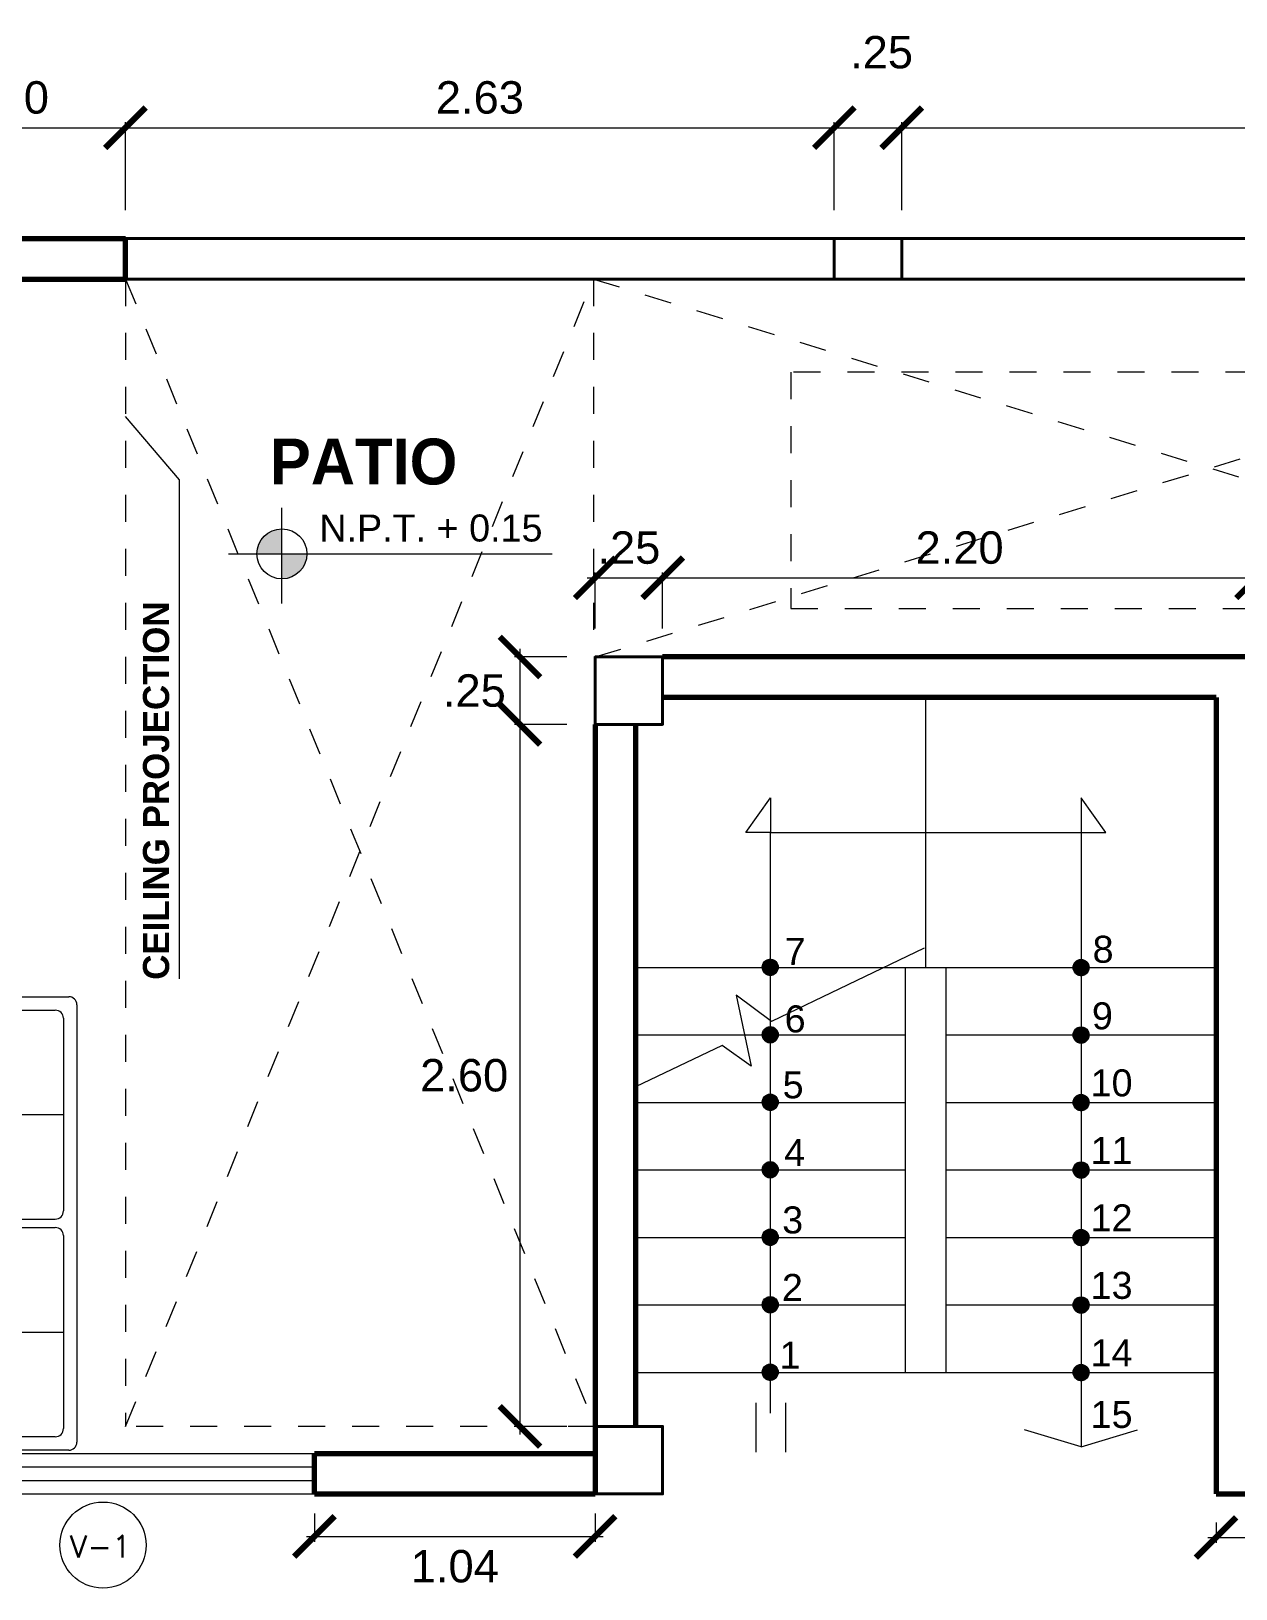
# Model space of a CAD drawing. Header units: millimetres. Extents: x 565 to 912, y 163 to 192.
# Drawn here: x 595.91 to 600.37, y 182.83 to 188.6 of the extents above; entities that cross this region are included whole.
import ezdxf

# ---------------------------------------------------------------- set-up
doc = ezdxf.new("R2010")
doc.units = ezdxf.units.MM
doc.header["$LTSCALE"] = 0.0125
doc.linetypes.add('DASHED2', pattern=[9.525, 6.35, -3.175])
for name, color, linetype, lineweight in [('COLUMNAS', 162, 'Continuous', 40), ('COTAS', 9, 'Continuous', 9), ('EQUIPO', 2, 'Continuous', 15), ('MARCO', 1, 'Continuous', 13), ('MURO ALTO', 40, 'Continuous', 70), ('MUROS', 240, 'Continuous', 40), ('proy', 254, 'Continuous', 0), ('PROYECCCIONES', 9, 'DASHED2', 9), ('TEXTO', 6, 'Continuous', 15)]:
    doc.layers.add(name, color=color, linetype=linetype, lineweight=lineweight)
doc.styles.add('ARIAL', font='arial.ttf')
doc.styles.add('op', font='romab___.ttf')
doc.styles.add('ROMANS135', font='romans.shx', dxfattribs={"width": 1.35})
doc.dimstyles.new('ISO-25', dxfattribs={"dimtxt": 0.12, "dimasz": 0.15, "dimexe": 0.02, "dimexo": 0.1055, "dimgap": 0.05, "dimtad": 2, "dimtih": 1, "dimtoh": 1, "dimzin": 4, "dimdsep": 46, "dimtxsty": 'ARIAL', "dimblk": 'ARCHTICK', "dimcen": 2.5, "dimdle": 0.03, "dimclrd": 1, "dimclre": 2, "dimclrt": 256, "dimadec": 0, "dimazin": 0, "dimtfac": 1, "dimtmove": 0, "dimatfit": 0, "dimldrblk": 'ARCHTICK', "dimfxl": 0, "dimlwd": 13, "dimlwe": 9, "dimarcsym": 0})

# ---------------------------------------------------------------- blocks, each defined once
blk = doc.blocks.new('Cofrega1')
for p, q in [((-0.84, -0.03), (-0.84, 0)), ((-0.84, 0), (0.84, 0)), ((0.84, 0), (0.84, -0.03)), ((-0.84, -0.03), (0.84, -0.03)), ((-0.84, -0.59), (-0.84, -0.03)), ((-0.1228, -0.0476), (-0.1797, -0.0542)), ((-0.1797, -0.0542), (-0.1797, -0.0618)), ((-0.1228, -0.0476), (-0.1228, -0.0685)), ((0.1729, -0.0476), (0.1161, -0.0542)), ((0.1161, -0.0542), (0.1161, -0.0618)), ((0.1729, -0.0476), (0.1729, -0.0685)), ((0.327, -0.0476), (0.2702, -0.0542)), ((0.2702, -0.0542), (0.2702, -0.0618)), ((0.327, -0.0476), (0.327, -0.0685)), ((0.84, -0.03), (0.84, -0.59)), ((-0.76, -0.09), (-0.4025, -0.09)), ((-0.4025, -0.09), (-0.045, -0.09)), ((-0.4025, -0.09), (-0.4025, -0.57)), ((-0.1228, -0.0685), (-0.1797, -0.0618)), ((0.0067, -0.0851), (0.1618, -0.1833)), ((0.0197, -0.0697), (0.1725, -0.1665)), ((0.0518, -0.09), (0.4032, -0.09)), ((0.1729, -0.0685), (0.1161, -0.0618)), ((0.327, -0.0685), (0.2702, -0.0618)), ((0.4032, -0.09), (0.76, -0.09)), ((0.4032, -0.09), (0.4032, -0.57)), ((-0.79, -0.54), (-0.79, -0.12)), ((-0.015, -0.12), (-0.015, -0.54)), ((0.0163, -0.12), (0.0163, -0.54)), ((0.1618, -0.1833), (0.1725, -0.1665)), ((0.79, -0.12), (0.79, -0.54)), ((-0.045, -0.57), (-0.76, -0.57)), ((0.76, -0.57), (0.0463, -0.57)), ((0.81, -0.62), (-0.81, -0.62))]:
    blk.add_line(p, q)
for centre in [(-0.0011, -0.0653), (-0.2237, -0.2098), (0.2251, -0.2098)]:
    blk.add_circle(centre, 0.0212)
for centre, start, end in [((-0.76, -0.12), 90, 180), ((-0.045, -0.12), 0, 90), ((0.0463, -0.12), 131.60861, 180), ((0.76, -0.12), 0, 90), ((-0.76, -0.54), 180, 270), ((-0.045, -0.54), 270, 0), ((0.0463, -0.54), 180, 270), ((0.76, -0.54), 270, 360), ((-0.81, -0.59), 180, 270), ((0.81, -0.59), 270, 0)]:
    blk.add_arc(centre, 0.03, start, end)
blk = doc.blocks.new('_ARCHTICK')
at = {"color": 0, "linetype": 'ByBlock', "const_width": 0.15}
blk.add_lwpolyline([(-0.5, -0.5), (0.5, 0.5)], dxfattribs=at)
blk = doc.blocks.new('*D33')
at = {"layer": 'COTAS', "color": 1, "lineweight": 13, "transparency": 16777216}
blk.add_line((595.4263, 188.2378), (596.2863, 188.2378), dxfattribs=at)
at = {"layer": 'COTAS', "color": 2, "lineweight": 9, "transparency": 16777216}
for p, q in [((595.4563, 187.9328), (595.4563, 188.2578)), ((596.2563, 187.9328), (596.2563, 188.2578))]:
    blk.add_line(p, q, dxfattribs=at)
at = {"layer": 'Defpoints', "color": 0, "transparency": 16777216}
for p in [(596.2563, 188.2378), (595.4563, 187.8273), (596.2563, 187.8273)]:
    blk.add_point(p, dxfattribs=at)
at = {"layer": 'COTAS', "color": 1, "lineweight": 13, "transparency": 16777216, "xscale": 0.15, "yscale": 0.15, "zscale": 0.15, "rotation": 180}
blk.add_blockref('_ARCHTICK', (595.4563, 188.2378), dxfattribs=at)
at = {"layer": 'COTAS', "color": 1, "lineweight": 13, "transparency": 16777216, "xscale": 0.15, "yscale": 0.15, "zscale": 0.15}
blk.add_blockref('_ARCHTICK', (596.2563, 188.2378), dxfattribs=at)
at = {"layer": 'COTAS', "transparency": 16777216, "insert": (595.8563, 188.3491), "char_height": 0.12, "attachment_point": 5, "style": 'ARIAL'}
blk.add_mtext('.80', dxfattribs=at)
blk = doc.blocks.new('*D34')
at = {"layer": 'COTAS', "color": 1, "lineweight": 13, "transparency": 16777216}
blk.add_line((596.2263, 188.2378), (598.9122, 188.2378), dxfattribs=at)
at = {"layer": 'COTAS', "color": 2, "lineweight": 9, "transparency": 16777216}
for p, q in [((596.2563, 187.9328), (596.2563, 188.2578)), ((598.8822, 187.9328), (598.8822, 188.2578))]:
    blk.add_line(p, q, dxfattribs=at)
at = {"layer": 'Defpoints', "color": 0, "transparency": 16777216}
for p in [(598.8822, 188.2378), (596.2563, 187.8273), (598.8822, 187.8273)]:
    blk.add_point(p, dxfattribs=at)
at = {"layer": 'COTAS', "color": 1, "lineweight": 13, "transparency": 16777216, "xscale": 0.15, "yscale": 0.15, "zscale": 0.15, "rotation": 180}
blk.add_blockref('_ARCHTICK', (596.2563, 188.2378), dxfattribs=at)
at = {"layer": 'COTAS', "color": 1, "lineweight": 13, "transparency": 16777216, "xscale": 0.15, "yscale": 0.15, "zscale": 0.15}
blk.add_blockref('_ARCHTICK', (598.8822, 188.2378), dxfattribs=at)
at = {"layer": 'COTAS', "transparency": 16777216, "insert": (597.5692, 188.3491), "char_height": 0.12, "attachment_point": 5, "style": 'ARIAL'}
blk.add_mtext('2.63', dxfattribs=at)
blk = doc.blocks.new('*D35')
at = {"layer": 'COTAS', "color": 2, "lineweight": 9, "transparency": 16777216}
for p, q in [((598.8822, 187.9328), (598.8822, 188.2578)), ((599.1322, 187.9328), (599.1322, 188.2578))]:
    blk.add_line(p, q, dxfattribs=at)
at = {"layer": 'COTAS', "color": 1, "lineweight": 13, "transparency": 16777216}
blk.add_line((598.8822, 188.2378), (599.1322, 188.2378), dxfattribs=at)
at = {"layer": 'Defpoints', "color": 0, "transparency": 16777216}
for p in [(599.1322, 188.2378), (598.8822, 187.8273), (599.1322, 187.8273)]:
    blk.add_point(p, dxfattribs=at)
at = {"layer": 'COTAS', "transparency": 16777216, "insert": (599.0572, 188.5166), "char_height": 0.12, "attachment_point": 5, "style": 'ARIAL'}
blk.add_mtext('.25', dxfattribs=at)
blk = doc.blocks.new('*D36')
at = {"layer": 'COTAS', "color": 1, "lineweight": 13, "transparency": 16777216}
blk.add_line((599.1022, 188.2378), (602.5863, 188.2378), dxfattribs=at)
at = {"layer": 'COTAS', "color": 2, "lineweight": 9, "transparency": 16777216}
for p, q in [((599.1322, 187.9328), (599.1322, 188.2578)), ((602.5563, 187.9328), (602.5563, 188.2578))]:
    blk.add_line(p, q, dxfattribs=at)
at = {"layer": 'Defpoints', "color": 0, "transparency": 16777216}
for p in [(602.5563, 188.2378), (599.1322, 187.8273), (602.5563, 187.8273)]:
    blk.add_point(p, dxfattribs=at)
at = {"layer": 'COTAS', "color": 1, "lineweight": 13, "transparency": 16777216, "xscale": 0.15, "yscale": 0.15, "zscale": 0.15, "rotation": 180}
blk.add_blockref('_ARCHTICK', (599.1322, 188.2378), dxfattribs=at)
at = {"layer": 'COTAS', "color": 1, "lineweight": 13, "transparency": 16777216, "xscale": 0.15, "yscale": 0.15, "zscale": 0.15}
blk.add_blockref('_ARCHTICK', (602.5563, 188.2378), dxfattribs=at)
at = {"layer": 'COTAS', "transparency": 16777216, "insert": (600.8442, 188.3491), "char_height": 0.12, "attachment_point": 5, "style": 'ARIAL'}
blk.add_mtext('3.42', dxfattribs=at)
blk = doc.blocks.new('*D92')
at = {"layer": 'COTAS', "color": 2, "lineweight": 9, "transparency": 16777216}
for p, q in [((596.9563, 183.1053), (596.9563, 183)), ((597.9963, 183.1053), (597.9963, 183))]:
    blk.add_line(p, q, dxfattribs=at)
at = {"layer": 'COTAS', "color": 1, "lineweight": 13, "transparency": 16777216}
blk.add_line((596.9263, 183.02), (598.0263, 183.02), dxfattribs=at)
at = {"layer": 'Defpoints', "color": 0, "transparency": 16777216}
for p in [(596.9563, 183.2108), (597.9963, 183.2108), (597.9963, 183.02)]:
    blk.add_point(p, dxfattribs=at)
at = {"layer": 'COTAS', "color": 1, "lineweight": 13, "transparency": 16777216, "xscale": 0.15, "yscale": 0.15, "zscale": 0.15, "rotation": 180}
blk.add_blockref('_ARCHTICK', (596.9563, 183.02), dxfattribs=at)
at = {"layer": 'COTAS', "color": 1, "lineweight": 13, "transparency": 16777216, "xscale": 0.15, "yscale": 0.15, "zscale": 0.15}
blk.add_blockref('_ARCHTICK', (597.9963, 183.02), dxfattribs=at)
at = {"layer": 'COTAS', "transparency": 16777216, "insert": (597.4763, 182.9088), "char_height": 0.12, "attachment_point": 5, "style": 'ARIAL'}
blk.add_mtext('1.04', dxfattribs=at)
blk = doc.blocks.new('*D93')
at = {"layer": 'COTAS', "color": 2, "lineweight": 9, "transparency": 16777216}
for p, q in [((597.9963, 186.3828), (597.9963, 186.5906)), ((598.2463, 186.3828), (598.2463, 186.5906))]:
    blk.add_line(p, q, dxfattribs=at)
at = {"layer": 'COTAS', "color": 1, "lineweight": 13, "transparency": 16777216}
blk.add_line((597.9663, 186.5706), (598.2763, 186.5706), dxfattribs=at)
at = {"layer": 'Defpoints', "color": 0, "transparency": 16777216}
for p in [(598.2463, 186.5706), (597.9963, 186.2773), (598.2463, 186.2773)]:
    blk.add_point(p, dxfattribs=at)
at = {"layer": 'COTAS', "color": 1, "lineweight": 13, "transparency": 16777216, "xscale": 0.15, "yscale": 0.15, "zscale": 0.15, "rotation": 180}
blk.add_blockref('_ARCHTICK', (597.9963, 186.5706), dxfattribs=at)
at = {"layer": 'COTAS', "color": 1, "lineweight": 13, "transparency": 16777216, "xscale": 0.15, "yscale": 0.15, "zscale": 0.15}
blk.add_blockref('_ARCHTICK', (598.2463, 186.5706), dxfattribs=at)
at = {"layer": 'COTAS', "transparency": 16777216, "insert": (598.1213, 186.6818), "char_height": 0.12, "attachment_point": 5, "style": 'ARIAL'}
blk.add_mtext('.25', dxfattribs=at)
blk = doc.blocks.new('*D94')
at = {"layer": 'COTAS', "color": 2, "lineweight": 9, "transparency": 16777216}
for p, q in [((598.2463, 186.3828), (598.2463, 186.5906)), ((600.4463, 186.3828), (600.4463, 186.5906))]:
    blk.add_line(p, q, dxfattribs=at)
at = {"layer": 'COTAS', "color": 1, "lineweight": 13, "transparency": 16777216}
blk.add_line((598.2163, 186.5706), (600.4763, 186.5706), dxfattribs=at)
at = {"layer": 'Defpoints', "color": 0, "transparency": 16777216}
for p in [(600.4463, 186.5706), (598.2463, 186.2773), (600.4463, 186.2773)]:
    blk.add_point(p, dxfattribs=at)
at = {"layer": 'COTAS', "color": 1, "lineweight": 13, "transparency": 16777216, "xscale": 0.15, "yscale": 0.15, "zscale": 0.15, "rotation": 180}
blk.add_blockref('_ARCHTICK', (598.2463, 186.5706), dxfattribs=at)
at = {"layer": 'COTAS', "color": 1, "lineweight": 13, "transparency": 16777216, "xscale": 0.15, "yscale": 0.15, "zscale": 0.15}
blk.add_blockref('_ARCHTICK', (600.4463, 186.5706), dxfattribs=at)
at = {"layer": 'COTAS', "transparency": 16777216, "insert": (599.3463, 186.6818), "char_height": 0.12, "attachment_point": 5, "style": 'ARIAL'}
blk.add_mtext('2.20', dxfattribs=at)
blk = doc.blocks.new('*D95')
at = {"layer": 'COTAS', "color": 1, "lineweight": 13, "transparency": 16777216}
blk.add_line((597.7177, 186.3073), (597.7177, 185.9973), dxfattribs=at)
at = {"layer": 'COTAS', "color": 2, "lineweight": 9, "transparency": 16777216}
for p, q in [((597.8908, 186.2773), (597.6977, 186.2773)), ((597.8908, 186.0273), (597.6977, 186.0273))]:
    blk.add_line(p, q, dxfattribs=at)
at = {"layer": 'Defpoints', "color": 0, "transparency": 16777216}
for p in [(597.9963, 186.2773), (597.7177, 186.0273), (597.9963, 186.0273)]:
    blk.add_point(p, dxfattribs=at)
at = {"layer": 'COTAS', "color": 1, "lineweight": 13, "transparency": 16777216, "xscale": 0.15, "yscale": 0.15, "zscale": 0.15}
for p, rotation in [((597.7177, 186.2773), 90), ((597.7177, 186.0273), 270)]:
    blk.add_blockref('_ARCHTICK', p, dxfattribs=dict(at, rotation=rotation))
at = {"layer": 'COTAS', "transparency": 16777216, "insert": (597.5488, 186.1523), "char_height": 0.12, "attachment_point": 5, "style": 'ARIAL'}
blk.add_mtext('.25', dxfattribs=at)
blk = doc.blocks.new('*D96')
at = {"layer": 'COTAS', "color": 2, "lineweight": 9, "transparency": 16777216}
for p, q in [((597.8908, 186.0273), (597.6977, 186.0273)), ((597.8908, 183.4274), (597.6977, 183.4274))]:
    blk.add_line(p, q, dxfattribs=at)
at = {"layer": 'COTAS', "color": 1, "lineweight": 13, "transparency": 16777216}
blk.add_line((597.7177, 186.0573), (597.7177, 183.3974), dxfattribs=at)
at = {"layer": 'Defpoints', "color": 0, "transparency": 16777216}
for p in [(597.9963, 186.0273), (597.7177, 183.4274), (597.9963, 183.4274)]:
    blk.add_point(p, dxfattribs=at)
at = {"layer": 'COTAS', "color": 1, "lineweight": 13, "transparency": 16777216, "xscale": 0.15, "yscale": 0.15, "zscale": 0.15}
for p, rotation in [((597.7177, 186.0273), 90), ((597.7177, 183.4274), 270)]:
    blk.add_blockref('_ARCHTICK', p, dxfattribs=dict(at, rotation=rotation))
at = {"layer": 'COTAS', "transparency": 16777216, "insert": (597.511, 184.7273), "char_height": 0.12, "attachment_point": 5, "style": 'ARIAL'}
blk.add_mtext('2.60', dxfattribs=at)
blk = doc.blocks.new('*D97')
at = {"layer": 'COTAS', "color": 2, "lineweight": 9, "transparency": 16777216}
for p, q in [((600.2963, 183.0719), (600.2963, 182.9958)), ((601.7563, 183.0719), (601.7563, 182.9958))]:
    blk.add_line(p, q, dxfattribs=at)
at = {"layer": 'COTAS', "color": 1, "lineweight": 13, "transparency": 16777216}
blk.add_line((600.2663, 183.0158), (601.7863, 183.0158), dxfattribs=at)
at = {"layer": 'Defpoints', "color": 0, "transparency": 16777216}
for p in [(600.2963, 183.1774), (601.7563, 183.1774), (601.7563, 183.0158)]:
    blk.add_point(p, dxfattribs=at)
at = {"layer": 'COTAS', "color": 1, "lineweight": 13, "transparency": 16777216, "xscale": 0.15, "yscale": 0.15, "zscale": 0.15, "rotation": 180}
blk.add_blockref('_ARCHTICK', (600.2963, 183.0158), dxfattribs=at)
at = {"layer": 'COTAS', "color": 1, "lineweight": 13, "transparency": 16777216, "xscale": 0.15, "yscale": 0.15, "zscale": 0.15}
blk.add_blockref('_ARCHTICK', (601.7563, 183.0158), dxfattribs=at)
at = {"layer": 'COTAS', "transparency": 16777216, "insert": (601.0263, 182.9045), "char_height": 0.12, "attachment_point": 5, "style": 'ARIAL'}
blk.add_mtext('1.46', dxfattribs=at)

msp = doc.modelspace()

# ---------------------------------------------------------------- hatches: boundary and pattern name
at = {"layer": 'MARCO', "linetype": 'Continuous'}
h = msp.add_hatch(color=256, dxfattribs=at)
h.paths.add_polyline_path([(596.83598, 186.75164, 0.4142136), (596.74342, 186.65908), (596.83598, 186.65908)])
h.paths.add_polyline_path([(596.92854, 186.65908), (596.83598, 186.65908), (596.83598, 186.56652, 0.4142136)])
at = {"layer": 'MARCO'}
h = msp.add_hatch(dxfattribs=at)
h.set_pattern_fill('LINE', color=256, scale=0.0001, style=0)
h.set_pattern_definition([(0, (168.26424342, 24.58179688), (0, 0.0003175), [])])
h.paths.add_polyline_path([(598.61521, 185.12838, 1), (598.67447, 185.12838, 1)])
h = msp.add_hatch(dxfattribs=at)
h.set_pattern_fill('LINE', color=256, scale=0.0001, style=0)
h.set_pattern_definition([(0, (169.41566397, 24.58073786), (0, 0.0003175), [])])
h.paths.add_polyline_path([(599.76663, 185.12732, 1), (599.82589, 185.12732, 1)])
h = msp.add_hatch(dxfattribs=at)
h.set_pattern_fill('LINE', color=256, scale=0.0001, style=0)
h.set_pattern_definition([(0, (168.26424342, 24.33179688), (0, 0.0003175), [])])
h.paths.add_polyline_path([(598.61521, 184.87838, 1), (598.67447, 184.87838, 1)])
h = msp.add_hatch(dxfattribs=at)
h.set_pattern_fill('LINE', color=256, scale=0.0001, style=0)
h.set_pattern_definition([(0, (169.41566397, 24.33073786), (0, 0.0003175), [])])
h.paths.add_polyline_path([(599.76663, 184.87732, 1), (599.82589, 184.87732, 1)])
h = msp.add_hatch(dxfattribs=at)
h.set_pattern_fill('LINE', color=256, scale=0.0001, style=0)
h.set_pattern_definition([(0, (168.26424342, 24.08179688), (0, 0.0003175), [])])
h.paths.add_polyline_path([(598.61521, 184.62838, 1), (598.67447, 184.62838, 1)])
h = msp.add_hatch(dxfattribs=at)
h.set_pattern_fill('LINE', color=256, scale=0.0001, style=0)
h.set_pattern_definition([(0, (169.41566397, 24.08073786), (0, 0.0003175), [])])
h.paths.add_polyline_path([(599.76663, 184.62732, 1), (599.82589, 184.62732, 1)])
h = msp.add_hatch(dxfattribs=at)
h.set_pattern_fill('LINE', color=256, scale=0.0001, style=0)
h.set_pattern_definition([(0, (168.26424342, 23.83179688), (0, 0.0003175), [])])
h.paths.add_polyline_path([(598.61521, 184.37838, 1), (598.67447, 184.37838, 1)])
h = msp.add_hatch(dxfattribs=at)
h.set_pattern_fill('LINE', color=256, scale=0.0001, style=0)
h.set_pattern_definition([(0, (169.41566397, 23.83073786), (0, 0.0003175), [])])
h.paths.add_polyline_path([(599.76663, 184.37732, 1), (599.82589, 184.37732, 1)])
h = msp.add_hatch(dxfattribs=at)
h.set_pattern_fill('LINE', color=256, scale=0.0001, style=0)
h.set_pattern_definition([(0, (168.26424342, 23.58179688), (0, 0.0003175), [])])
h.paths.add_polyline_path([(598.61521, 184.12838, 1), (598.67447, 184.12838, 1)])
h = msp.add_hatch(dxfattribs=at)
h.set_pattern_fill('LINE', color=256, scale=0.0001, style=0)
h.set_pattern_definition([(0, (169.41566397, 23.58073786), (0, 0.0003175), [])])
h.paths.add_polyline_path([(599.76663, 184.12732, 1), (599.82589, 184.12732, 1)])
h = msp.add_hatch(dxfattribs=at)
h.set_pattern_fill('LINE', color=256, scale=0.0001, style=0)
h.set_pattern_definition([(0, (168.26424342, 23.33179688), (0, 0.0003175), [])])
h.paths.add_polyline_path([(598.61521, 183.87838, 1), (598.67447, 183.87838, 1)])
h = msp.add_hatch(dxfattribs=at)
h.set_pattern_fill('LINE', color=256, scale=0.0001, style=0)
h.set_pattern_definition([(0, (169.41566397, 23.33073786), (0, 0.0003175), [])])
h.paths.add_polyline_path([(599.76663, 183.87732, 1), (599.82589, 183.87732, 1)])
h = msp.add_hatch(dxfattribs=at)
h.set_pattern_fill('LINE', color=256, scale=0.0001, style=0)
h.set_pattern_definition([(0, (168.26424342, 23.08179688), (0, 0.0003175), [])])
h.paths.add_polyline_path([(598.61521, 183.62838, 1), (598.67447, 183.62838, 1)])
h = msp.add_hatch(dxfattribs=at)
h.set_pattern_fill('LINE', color=256, scale=0.0001, style=0)
h.set_pattern_definition([(0, (169.41566397, 23.08073786), (0, 0.0003175), [])])
h.paths.add_polyline_path([(599.76663, 183.62732, 1), (599.82589, 183.62732, 1)])

# ---------------------------------------------------------------- linework, layer by layer
at = {"layer": 'COLUMNAS'}
for points in [[(598.8822, 187.67732), (599.1322, 187.67732), (599.1322, 187.82732), (598.8822, 187.82732)], [(597.99626, 186.02732), (598.24626, 186.02732), (598.24626, 186.27732), (597.99626, 186.27732)]]:
    msp.add_lwpolyline(points, close=True, dxfattribs=at)
msp.add_lwpolyline([(597.99628, 183.17738), (598.24628, 183.17738), (598.24628, 183.42738), (597.99628, 183.42738), (597.99628, 183.17738)], dxfattribs=at)
at = {"layer": 'EQUIPO', "linetype": 'Continuous'}
for p, q in [((599.2152, 185.19854), (598.64965, 184.92686)), ((598.5191, 185.02484), (598.57436, 184.76117)), ((598.64965, 184.92686), (598.5191, 185.02484)), ((598.46629, 184.83878), (598.14627, 184.68505)), ((598.57436, 184.76117), (598.46629, 184.83878))]:
    msp.add_line(p, q, dxfattribs=at)
at = {"layer": 'EQUIPO'}
for p, q in [((599.79626, 184.84769), (599.79626, 184.65694)), ((599.79626, 184.59769), (599.79626, 184.40694)), ((599.79626, 184.34769), (599.79626, 184.15694)), ((599.79626, 184.09769), (599.79626, 183.92197)), ((599.79626, 183.84769), (599.79626, 183.65694))]:
    msp.add_line(p, q, dxfattribs=at)
for centre in [(598.64484, 185.12838), (599.79626, 185.12732), (598.64484, 184.87838), (599.79626, 184.87732), (598.64484, 184.62838), (599.79626, 184.62732), (598.64484, 184.37838), (599.79626, 184.37732), (598.64484, 184.12838), (599.79626, 184.12732), (598.64484, 183.87838), (599.79626, 183.87732), (598.64484, 183.62838), (599.79626, 183.62732)]:
    msp.add_circle(centre, 0.02963, dxfattribs=at)
at = {"layer": 'MARCO', "linetype": 'Continuous'}
for p, q in [((596.83598, 186.47571), (596.83598, 186.8298)), ((596.63757, 186.65908), (597.83715, 186.65908))]:
    msp.add_line(p, q, dxfattribs=at)
msp.add_circle((596.83598, 186.65908), 0.09256, dxfattribs=at)
at = {"layer": 'MURO ALTO'}
for p, q in [((595.45626, 187.82732), (596.25626, 187.82732)), ((596.25626, 187.67732), (596.25626, 187.82732)), ((595.45626, 187.67732), (596.25626, 187.67732)), ((600.44626, 186.27732), (598.24626, 186.27732)), ((600.29626, 186.12732), (598.24626, 186.12732)), ((600.29626, 186.12732), (600.29626, 183.1774)), ((597.99626, 186.02732), (597.99628, 183.17738)), ((598.14626, 186.02732), (598.14628, 183.42738)), ((596.95625, 183.17737), (596.95625, 183.32732)), ((596.95625, 183.32732), (597.99628, 183.32732)), ((596.95625, 183.17737), (597.99628, 183.17738)), ((600.29626, 183.1774), (601.75626, 183.17741))]:
    msp.add_line(p, q, dxfattribs=at)
at = {"layer": 'MUROS'}
for p, q in [((596.25626, 187.82732), (598.8822, 187.82732)), ((599.1322, 187.82732), (602.55626, 187.82732)), ((596.25626, 187.67732), (598.8822, 187.67732)), ((599.1322, 187.67732), (602.55626, 187.67732))]:
    msp.add_line(p, q, dxfattribs=at)
at = {"layer": 'proy'}
for p, q in [((596.45594, 186.93361), (596.25626, 187.16849)), ((596.45594, 185.08555), (596.45594, 186.93361)), ((599.22127, 185.12732), (599.22127, 186.12732)), ((598.5549, 185.62732), (598.64627, 185.75555)), ((598.64627, 185.75555), (598.64627, 185.62732)), ((599.79626, 185.75557), (599.79626, 185.62734)), ((599.88763, 185.62734), (599.79626, 185.75557)), ((598.64627, 185.62732), (598.5549, 185.62732)), ((598.64627, 183.47598), (598.64627, 185.62732)), ((598.64627, 185.62732), (599.79626, 185.62732)), ((599.79626, 185.62734), (599.88763, 185.62734)), ((599.79626, 185.62732), (599.79626, 183.35231)), ((598.14627, 185.12732), (599.14627, 185.12732)), ((599.14627, 183.62732), (599.14627, 185.12732)), ((599.14627, 185.12732), (599.29627, 185.12732)), ((599.29627, 183.62732), (599.29627, 185.12732)), ((599.29627, 185.12732), (600.29626, 185.12732)), ((598.14627, 184.87732), (599.14627, 184.87732)), ((599.29627, 184.87732), (600.29626, 184.87732)), ((598.14627, 184.62732), (599.14627, 184.62732)), ((599.29627, 184.62732), (600.29626, 184.62732)), ((598.14627, 184.37732), (599.14627, 184.37732)), ((599.29627, 184.37732), (600.29626, 184.37732)), ((598.14627, 184.12732), (599.14627, 184.12732)), ((599.29627, 184.12732), (600.29626, 184.12732)), ((598.14627, 183.87732), (599.14627, 183.87732)), ((599.29627, 183.87732), (600.29626, 183.87732)), ((598.14627, 183.62732), (599.14627, 183.62732)), ((599.14627, 183.62732), (599.29627, 183.62732)), ((599.29627, 183.62732), (600.29626, 183.62732)), ((598.59162, 183.51437), (598.59162, 183.33204)), ((598.70091, 183.51437), (598.70091, 183.33204)), ((599.79626, 183.35231), (599.587, 183.41437)), ((599.79626, 183.35231), (600.00552, 183.41437)), ((595.45626, 183.32732), (596.95625, 183.32732)), ((595.45626, 183.27732), (596.95625, 183.27732)), ((595.45626, 183.22748), (596.95626, 183.22737)), ((595.45626, 183.17748), (596.95625, 183.17737))]:
    msp.add_line(p, q, dxfattribs=at)
msp.add_circle((596.17296, 182.98784), 0.15956, dxfattribs=at)
at = {"layer": 'PROYECCCIONES'}
for p, q in [((596.25626, 187.67732), (596.25626, 183.42738)), ((596.25626, 183.42738), (597.98955, 187.67732)), ((596.25626, 187.67732), (597.99628, 183.42738)), ((597.98955, 187.67732), (602.55626, 186.27732)), ((597.98955, 187.67732), (597.98955, 186.27732)), ((597.99626, 186.27732), (602.55626, 187.67732)), ((597.99628, 183.42738), (596.25626, 183.42738))]:
    msp.add_line(p, q, dxfattribs=at)
msp.add_lwpolyline([(598.72128, 186.45732), (602.23126, 186.45732), (602.23126, 187.33232), (598.72128, 187.33232)], close=True, dxfattribs=at)

# ---------------------------------------------------------------- block references
at = {"layer": 'proy', "rotation": 90}
msp.add_blockref('Cofrega1', (595.45626, 184.17909), dxfattribs=at)

# ---------------------------------------------------------------- texts
at = {"layer": 'proy', "style": 'op'}
msp.add_text('PATIO', height=0.17, dxfattribs=at).set_placement((596.79111, 186.91619))
msp.add_text('CEILING PROJECTION', height=0.0967298, rotation=90, dxfattribs=at).set_placement((596.41789, 185.08166))
at = {"layer": 'TEXTO'}
for s, height, style, p in [('N.P.T. + 0.15', 0.1, 'ARIAL', (596.97434, 186.70503)), ('7', 0.1, 'ARIAL', (598.69813, 185.13687)), ('8', 0.1, 'ARIAL', (599.83898, 185.14481)), ('6', 0.1, 'ARIAL', (598.69813, 184.88687)), ('9', 0.1, 'ARIAL', (599.83651, 184.89814)), ('5', 0.1, 'ARIAL', (598.69064, 184.64261)), ('10', 0.1, 'ARIAL', (599.83168, 184.64986)), ('4', 0.1, 'ARIAL', (598.69673, 184.3924)), ('11', 0.1, 'ARIAL', (599.83168, 184.39986)), ('3', 0.1, 'ARIAL', (598.68912, 184.1422)), ('12', 0.1, 'ARIAL', (599.83168, 184.14986)), ('2', 0.1, 'ARIAL', (598.68811, 183.892)), ('13', 0.1, 'ARIAL', (599.83168, 183.89986)), ('1', 0.1, 'ARIAL', (598.67951, 183.64154)), ('14', 0.1, 'ARIAL', (599.83168, 183.64986)), ('15', 0.1, 'ARIAL', (599.83168, 183.42177)), ('V-1', 0.0825, 'ROMANS135', (596.05075, 182.94125))]:
    msp.add_text(s, height=height, dxfattribs=dict(at, style=style)).set_placement(p)

# ---------------------------------------------------------------- dimensions: what is measured, and where the dimension line sits
at = {"layer": 'COTAS'}
for base, p1, p2, picture, middle in [((599.1322, 188.23778), (598.8822, 187.82732), (599.1322, 187.82732), '*D35', (599.0572, 188.51659)), ((596.25626, 188.23778), (595.45626, 187.82732), (596.25626, 187.82732), '*D33', (595.85626, 188.34905)), ((598.8822, 188.23778), (596.25626, 187.82732), (598.8822, 187.82732), '*D34', (597.56923, 188.34909)), ((602.55626, 188.23778), (599.1322, 187.82732), (602.55626, 187.82732), '*D36', (600.84423, 188.34909)), ((600.44626, 186.57055), (598.24626, 186.27732), (600.44626, 186.27732), '*D94', (599.34626, 186.68182))]:
    dim = msp.add_linear_dim(base=base, p1=p1, p2=p2, dimstyle='ISO-25', override={"dimtmove": 1}, dxfattribs=at)
    dim.commit()
    dim.dimension.update_dxf_attribs({"geometry": picture, "text_midpoint": middle})
dim = msp.add_linear_dim(base=(598.24626, 186.57055), p1=(597.99626, 186.27732), p2=(598.24626, 186.27732), dimstyle='ISO-25', dxfattribs=at)
dim.commit()
dim.dimension.update_dxf_attribs({"geometry": '*D93', "text_midpoint": (598.12126, 186.57055), "dimtype": 160})
dim = msp.add_linear_dim(base=(597.71766, 186.02732), p1=(597.99626, 186.27732), p2=(597.99626, 186.02732), angle=90, dimstyle='ISO-25', dxfattribs=at)
dim.commit()
dim.dimension.update_dxf_attribs({"geometry": '*D95', "text_midpoint": (597.54877, 186.15232)})
dim = msp.add_linear_dim(base=(597.71766, 183.42738), p1=(597.99626, 186.02732), p2=(597.99628, 183.42738), angle=90, dimstyle='ISO-25', override={"dimtmove": 1}, dxfattribs=at)
dim.commit()
dim.dimension.update_dxf_attribs({"geometry": '*D96', "text_midpoint": (597.51099, 184.72735)})
for base, p1, p2, picture, middle in [((597.99628, 183.02002), (596.95625, 183.21082), (597.99628, 183.21082), '*D92', (597.47627, 182.90875)), ((601.75626, 183.01577), (600.29626, 183.1774), (601.75626, 183.1774), '*D97', (601.02626, 182.9045))]:
    dim = msp.add_linear_dim(base=base, p1=p1, p2=p2, dimstyle='ISO-25', dxfattribs=at)
    dim.commit()
    dim.dimension.update_dxf_attribs({"geometry": picture, "text_midpoint": middle})

doc.saveas('drawing.dxf')
